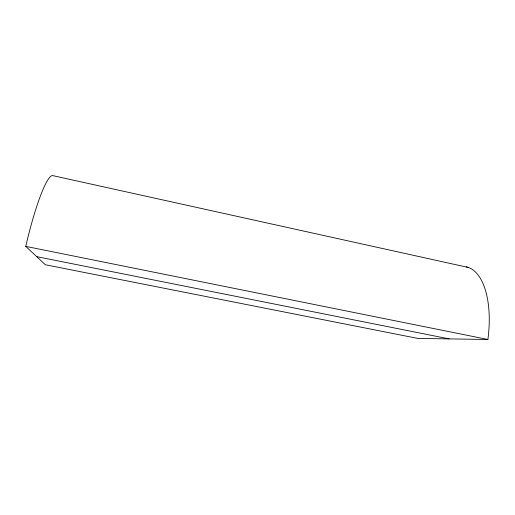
<?xml version="1.0" encoding="UTF-8"?>
<svg xmlns="http://www.w3.org/2000/svg" width="515" height="515" viewBox="0 0 515 515"><rect width="100%" height="100%" fill="white"/><g stroke="black" fill="none" stroke-linecap="round" stroke-linejoin="round"><path stroke-width="0.77" d="M466.223 266.847A74.45 34.711 -79.9 0 1 487.898 339.475L417.787 338.413L45.352 264.755L25.75 246.376A83.333 11.581 -77.7 0 1 52.324 175.525L468.418 267.478M36.7 256.644L449.164 338.889M25.75 246.376L487.898 339.475"/></g></svg>
